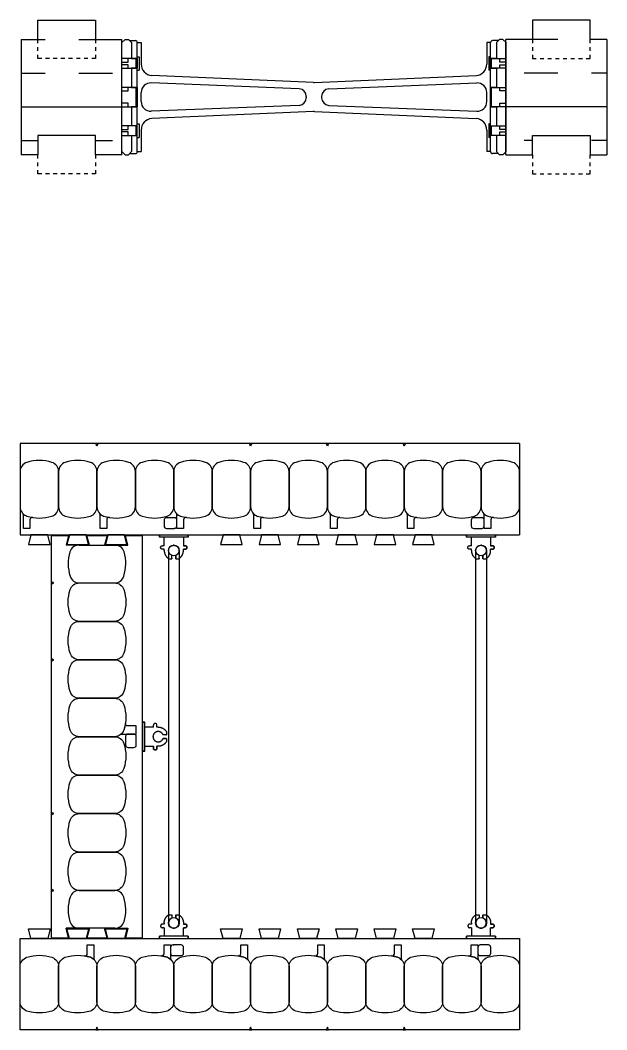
# Model space of a CAD drawing. Header units: inches. Extents: x 356.1 to 397.8, y 135.1 to 194.9.
# Drawn here: x 382.49 to 397.76, y 136.05 to 162.32 of the extents above; entities that cross this region are included whole.
import ezdxf

# ---------------------------------------------------------------- set-up
doc = ezdxf.new("R2010")
doc.units = ezdxf.units.IN
doc.header["$MEASUREMENT"] = 0
doc.linetypes.add('DASHED2', pattern=[0.375, 0.25, -0.125])
for name, color, linetype in [('HATCH', 12, 'Continuous'), ('line25', 2, 'Continuous'), ('LINE50', 5, 'Continuous'), ('LINE9', 9, 'Continuous')]:
    doc.layers.add(name, color=color, linetype=linetype)

# ---------------------------------------------------------------- blocks, each defined once
blk = doc.blocks.new('WEB_CENTRE_TOP_10')
for p, q in [((-0.141, 9.688), (-0.141, 0)), ((0.141, 9.688), (0.141, 0))]:
    blk.add_line(p, q)
for centre in [(0, 9.688), (0, 0)]:
    blk.add_circle(centre, 0.141)
blk = doc.blocks.new('RISER')
at = {"layer": 'HATCH'}
h = blk.add_hatch(dxfattribs=at)
h.set_pattern_fill('INSUL', color=256, scale=7, style=0)
h.set_pattern_definition([(0, (-42.9888, -28.9383), (0, 2.625), []), (0, (-42.9888, -28.0633), (0, 2.625), [0.875, -0.875]), (0, (-42.9888, -27.1883), (0, 2.625), [0.875, -0.875])])
h.paths.add_polyline_path([(0, 2.5), (0, 3), (-1.5, 3), (-1.5, 2.5), (-1.938, 2.5), (-1.938, -0.5), (-1.5, -0.5), (-1.5, 0), (0, 0), (0, -0.5), (0.688, -0.5), (0.688, 2.5)])
at = {"layer": 'line25'}
for p, q in [((0.688, 1.75), (0.688, 2)), ((0.688, 0.75), (0.688, 1.25)), ((0.688, 0), (0.688, 0.25)), ((0.688, -0.5), (0.688, 0))]:
    blk.add_line(p, q, dxfattribs=at)
blk.add_lwpolyline([(0.688, 0), (1.061, 0), (1.061, 0.25), (0.688, 0.25), (0.688, 0.75), (1.061, 0.75), (1.061, 1.25), (0.688, 1.25), (0.688, 1.75), (1.061, 1.75), (1.061, 2), (0.688, 2), (0.688, 2.5)], dxfattribs=at)
at = {"layer": 'LINE50'}
blk.add_line((-1.938, 2.5), (-1.938, -0.5), dxfattribs=at)
for points in [[(-1.938, 2.5), (-1.5, 2.5), (-1.5, 3), (0, 3), (0, 2.5), (0.688, 2.5)], [(0.688, -0.5), (0, -0.5), (0, 0), (-1.5, 0), (-1.5, -0.5), (-1.938, -0.5)]]:
    blk.add_lwpolyline(points, dxfattribs=at)
at = {"layer": 'LINE9', "linetype": 'DASHED2', "ltscale": 0.15}
for points in [[(0, 2.5), (0, 2.5), (0, 2), (-1.5, 2), (-1.5, 2.5), (-1.5, 2.5)], [(0, -0.5), (0, -0.5), (0, -1), (-1.5, -1), (-1.5, -0.5), (-1.5, -0.5)]]:
    blk.add_lwpolyline(points, dxfattribs=at)
at = {"layer": 'LINE9'}
for points in [[(0.688, 1.908), (0.848, 1.908), (0.848, 2)], [(0.848, 1.75), (0.848, 1.842), (0.688, 1.842)], [(0.688, 1.158), (0.848, 1.158), (0.848, 1.25)], [(0.848, 0.75), (0.848, 0.842), (0.688, 0.842)], [(0.688, 0.158), (0.848, 0.158), (0.848, 0.25)], [(0.848, 0), (0.848, 0.092), (0.688, 0.092)]]:
    blk.add_lwpolyline(points, dxfattribs=at)
blk = doc.blocks.new('Connector')
blk.add_point((0.271, 0))
at = {"layer": 'LINE9'}
for p, q in [((0, 0.375), (0, -0.375)), ((0.062, -0.375), (0.062, 0.375)), ((0.281, 0.25), (0.062, 0.25))]:
    blk.add_line(p, q, dxfattribs=at)
for points, weights in [([(0.007, 0.375), (0.004, 0.375), (0, 0.375)], [1, 0.972587069138, 0.950305488115]), ([(0.327, 0.343), (0.308, 0.343), (0.281, 0.317), (0.281, 0.297)], [1, 0.85355339, 0.85355339, 1]), ([(0.328, 0.343), (0.327, 0.343), (0.327, 0.343)], [1, 0.70710678, 1]), ([(0.375, 0.297), (0.375, 0.317), (0.348, 0.343), (0.329, 0.343)], [1, 0.85355339, 0.85355339, 1]), ([(0.406, 0.25), (0.546, 0.25), (0.619, 0.131)], [0.958404415409, 0.794674173519, 0.864651571113]), ([(0.619, 0.052), (0.612, 0.049), (0.604, 0.049)], [0.83615024178, 0.892081430621, 1]), ([(0.619, -0.131), (0.546, -0.25), (0.406, -0.25)], [0.864651574428, 0.794674169686, 0.958404415195]), ([(0.604, -0.049), (0.612, -0.049), (0.619, -0.052)], [1, 0.89208144177, 0.836150253337]), ([(0, -0.375), (0.004, -0.375), (0.007, -0.375)], [0.950305488115, 0.972587069138, 1]), ([(0.281, -0.297), (0.281, -0.317), (0.308, -0.343), (0.327, -0.343)], [1, 0.85355339, 0.85355339, 1]), ([(0.327, -0.343), (0.281, -0.343), (0.281, -0.297)], [1, 0.70710678, 1]), ([(0.329, -0.343), (0.348, -0.343), (0.375, -0.317), (0.375, -0.297)], [1, 0.85355339, 0.85355339, 1]), ([(0.375, -0.297), (0.375, -0.343), (0.329, -0.343)], [1, 0.70710678, 1])]:
    blk.add_rational_spline(points, weights, degree=2, dxfattribs=at)
for points, degree in [([(0, 0.375), (0.002, 0.375), (0.005, 0.375), (0.007, 0.375)], 3), ([(0.007, 0.375), (0.021, 0.375), (0.051, 0.375), (0.062, 0.375), (0.062, 0.375)], 3), ([(0.281, 0.25), (0.281, 0.297)], 1), ([(0.327, 0.343), (0.327, 0.343), (0.328, 0.343), (0.328, 0.343)], 3), ([(0.328, 0.343), (0.329, 0.343), (0.329, 0.343), (0.329, 0.343)], 3), ([(0.375, 0.25), (0.375, 0.297)], 1), ([(0.406, 0.25), (0.375, 0.25)], 1), ([(0.406, 0.25), (0.406, 0.25)], 1), ([(0.406, 0.25), (0.406, 0.25)], 1), ([(0.406, 0.25), (0.406, 0.25)], 1), ([(0.406, 0.25), (0.406, 0.25)], 1), ([(0.406, 0.25), (0.406, 0.25)], 1), ([(0.406, 0.25), (0.406, 0.25)], 1), ([(0.406, 0.25), (0.406, 0.25)], 1), ([(0.406, 0.25), (0.406, 0.25)], 1), ([(0.406, 0.25), (0.406, 0.25)], 1), ([(0.406, 0.25), (0.406, 0.25)], 1), ([(0.406, 0.25), (0.406, 0.25)], 1), ([(0.406, 0.25), (0.406, 0.25)], 1), ([(0.406, 0.25), (0.406, 0.25)], 1), ([(0.406, 0.25), (0.406, 0.25)], 1), ([(0.406, 0.25), (0.406, 0.25)], 1), ([(0.406, 0.25), (0.406, 0.25)], 1), ([(0.406, 0.25), (0.406, 0.25)], 1), ([(0.406, 0.25), (0.406, 0.25)], 1), ([(0.406, 0.25), (0.406, 0.25)], 1), ([(0.406, 0.25), (0.406, 0.25)], 1), ([(0.406, 0.25), (0.406, 0.25)], 1), ([(0.406, 0.25), (0.406, 0.25)], 1), ([(0.406, 0.25), (0.406, 0.25)], 1), ([(0.406, 0.25), (0.406, 0.25)], 1), ([(0.604, 0.049), (0.532, 0.049)], 1), ([(0.532, 0.049), (0.532, 0.049)], 1), ([(0.532, 0.049), (0.532, 0.049)], 1), ([(0.532, 0.049), (0.532, 0.049)], 1), ([(0.532, 0.049), (0.532, 0.049)], 1), ([(0.532, 0.049), (0.532, 0.049)], 1), ([(0.532, 0.049), (0.532, 0.049)], 1), ([(0.532, 0.049), (0.532, 0.049)], 1), ([(0.532, 0.049), (0.532, 0.049)], 1), ([(0.532, 0.049), (0.532, 0.049)], 1), ([(0.532, 0.049), (0.532, 0.049)], 1), ([(0.604, 0.049), (0.609, 0.049), (0.614, 0.05), (0.619, 0.052)], 3), ([(0.604, 0.049), (0.604, 0.049)], 1), ([(0.604, 0.049), (0.604, 0.049)], 1), ([(0.604, 0.049), (0.604, 0.049)], 1), ([(0.604, 0.049), (0.604, 0.049)], 1), ([(0.619, 0.131), (0.619, 0.052)], 1), ([(0.619, 0.131), (0.619, 0.131)], 1), ([(0.619, 0.131), (0.619, 0.131)], 1), ([(0.619, 0.131), (0.619, 0.131)], 1), ([(0.619, 0.131), (0.619, 0.131)], 1), ([(0.062, -0.25), (0.281, -0.25)], 1), ([(0.281, -0.297), (0.281, -0.25)], 1), ([(0.281, -0.25), (0.281, -0.297)], 1), ([(0.375, -0.25), (0.375, -0.297)], 1), ([(0.375, -0.297), (0.375, -0.25)], 1), ([(0.406, -0.25), (0.375, -0.25)], 1), ([(0.406, -0.25), (0.406, -0.25)], 1), ([(0.406, -0.25), (0.406, -0.25)], 1), ([(0.406, -0.25), (0.406, -0.25)], 1), ([(0.406, -0.25), (0.406, -0.25)], 1), ([(0.406, -0.25), (0.406, -0.25)], 1), ([(0.406, -0.25), (0.406, -0.25)], 1), ([(0.406, -0.25), (0.406, -0.25)], 1), ([(0.406, -0.25), (0.406, -0.25)], 1), ([(0.406, -0.25), (0.406, -0.25)], 1), ([(0.406, -0.25), (0.406, -0.25)], 1), ([(0.406, -0.25), (0.406, -0.25)], 1), ([(0.532, -0.049), (0.604, -0.049)], 1), ([(0.604, -0.049), (0.58, -0.049), (0.556, -0.049), (0.532, -0.049)], 3), ([(0.532, -0.049), (0.532, -0.049)], 1), ([(0.532, -0.049), (0.532, -0.049)], 1), ([(0.532, -0.049), (0.532, -0.049)], 1), ([(0.532, -0.049), (0.532, -0.049)], 1), ([(0.619, -0.052), (0.614, -0.05), (0.609, -0.049), (0.604, -0.049)], 3), ([(0.604, -0.049), (0.604, -0.049)], 1), ([(0.604, -0.049), (0.604, -0.049)], 1), ([(0.604, -0.049), (0.604, -0.049)], 1), ([(0.604, -0.049), (0.604, -0.049)], 1), ([(0.604, -0.049), (0.604, -0.049)], 1), ([(0.604, -0.049), (0.604, -0.049)], 1), ([(0.604, -0.049), (0.604, -0.049)], 1), ([(0.604, -0.049), (0.604, -0.049)], 1), ([(0.619, -0.052), (0.619, -0.131)], 1), ([(0.619, -0.131), (0.619, -0.131)], 1), ([(0.619, -0.131), (0.619, -0.131)], 1), ([(0.619, -0.131), (0.619, -0.131)], 1), ([(0.619, -0.131), (0.619, -0.131)], 1), ([(0.007, -0.375), (0.005, -0.375), (0.002, -0.375), (0, -0.375)], 3), ([(0.062, -0.375), (0.062, -0.375), (0.051, -0.375), (0.021, -0.375), (0.007, -0.375)], 3), ([(0.328, -0.343), (0.328, -0.343), (0.327, -0.343), (0.327, -0.343)], 3), ([(0.329, -0.343), (0.329, -0.343), (0.329, -0.343), (0.328, -0.343)], 3)]:
    blk.add_open_spline(points, degree=degree, dxfattribs=at)
for points, weights, knots in [([(0.062, 0.375), (0.062, 0.375), (0.046, 0.375), (0.03, 0.375), (0.007, 0.375)], [0.868718858569, 0.861102746415, 1, 0.861102734288, 0.868718859898], [0, 0, 0, 0.5, 0.5, 1, 1, 1]), ([(0.532, 0.049), (0.472, 0.203), (0.333, 0.113), (0.157, 0), (0.333, -0.113), (0.472, -0.203), (0.532, -0.049)], [0.899508922286, 0.599718215298, 1, 0.54226024, 1, 0.599718224335, 0.899508908749], [0, 0, 0, 0.318112, 0.318112, 0.681888, 0.681888, 1, 1, 1]), ([(0.007, -0.375), (0.03, -0.375), (0.046, -0.375), (0.062, -0.375), (0.062, -0.375)], [0.868718859319, 0.861102739573, 1, 0.861102742958, 0.868718858948], [0, 0, 0, 0.5, 0.5, 1, 1, 1])]:
    blk.add_rational_spline(points, weights, degree=2, knots=knots, dxfattribs=at)

msp = doc.modelspace()

# ---------------------------------------------------------------- linework, layer by layer
for p, q in [((386.5091, 149.0951), (386.4883, 149.0951)), ((384.0278, 139.6767), (384.9489, 139.6767)), ((386.4676, 138.2582), (386.4883, 138.2582))]:
    msp.add_line(p, q)
msp.add_arc((384.9538, 138.9423), 0.25, 270, 343.23413)
at = {"layer": 'line25'}
for p, q in [((382.4883, 148.9267), (395.4883, 148.9267)), ((383.3008, 138.4423), (383.3008, 148.911)), ((384.2895, 148.661), (383.6872, 148.661)), ((384.6872, 148.661), (385.2895, 148.661)), ((385.6758, 138.4423), (385.6758, 148.911)), ((384.2895, 138.6923), (383.6872, 138.6923)), ((384.6872, 138.6923), (385.2895, 138.6923)), ((385.2895, 138.6923), (385.2272, 138.4423)), ((382.4883, 138.4267), (395.4883, 138.4267)), ((385.2272, 138.4423), (385.6758, 138.4423))]:
    msp.add_line(p, q, dxfattribs=at)
for points in [[(382.7695, 148.9267), (382.7072, 148.6767), (383.2695, 148.6767), (383.2072, 148.9267)], [(383.7695, 148.9267), (383.7072, 148.6767), (384.2695, 148.6767), (384.2072, 148.9267)], [(384.7695, 148.9267), (384.7072, 148.6767), (385.2695, 148.6767), (385.2072, 148.9267)], [(387.7695, 148.9267), (387.7072, 148.6767), (388.2695, 148.6767), (388.2072, 148.9267)], [(388.7695, 148.9267), (388.7072, 148.6767), (389.2695, 148.6767), (389.2072, 148.9267)], [(389.7695, 148.9267), (389.7072, 148.6767), (390.2695, 148.6767), (390.2072, 148.9267)], [(390.7695, 148.9267), (390.7072, 148.6767), (391.2695, 148.6767), (391.2072, 148.9267)], [(391.7695, 148.9267), (391.7072, 148.6767), (392.2695, 148.6767), (392.2072, 148.9267)], [(392.7695, 148.9267), (392.7072, 148.6767), (393.2695, 148.6767), (393.2072, 148.9267)], [(382.7695, 138.4267), (382.7072, 138.6767), (383.2695, 138.6767), (383.2072, 138.4267)], [(383.7695, 138.4267), (383.7072, 138.6767), (384.2695, 138.6767), (384.2072, 138.4267)], [(384.7695, 138.4267), (384.7072, 138.6767), (385.2695, 138.6767), (385.2072, 138.4267)], [(387.7695, 138.4267), (387.7072, 138.6767), (388.2695, 138.6767), (388.2072, 138.4267)], [(388.7695, 138.4267), (388.7072, 138.6767), (389.2695, 138.6767), (389.2072, 138.4267)], [(389.7695, 138.4267), (389.7072, 138.6767), (390.2695, 138.6767), (390.2072, 138.4267)], [(390.7695, 138.4267), (390.7072, 138.6767), (391.2695, 138.6767), (391.2072, 138.4267)], [(391.7695, 138.4267), (391.7072, 138.6767), (392.2695, 138.6767), (392.2072, 138.4267)], [(392.7695, 138.4267), (392.7072, 138.6767), (393.2695, 138.6767), (393.2072, 138.4267)]]:
    msp.add_lwpolyline(points, close=True, dxfattribs=at)
for points in [[(383.3008, 148.911), (383.7495, 148.911), (383.6872, 148.661)], [(384.2895, 148.661), (384.2272, 148.911), (384.7495, 148.911), (384.6872, 148.661)], [(385.2895, 148.661), (385.2272, 148.911), (385.6758, 148.911)], [(383.3008, 138.4423), (383.7495, 138.4423), (383.6872, 138.6923)], [(384.2895, 138.6923), (384.2272, 138.4423), (384.7495, 138.4423), (384.6872, 138.6923)]]:
    msp.add_lwpolyline(points, dxfattribs=at)
at = {"layer": 'LINE50'}
for p, q in [((395.4883, 151.3017), (382.4883, 151.3017)), ((382.4883, 151.3017), (382.4883, 148.9267)), ((395.4883, 151.3017), (395.4883, 148.9267)), ((382.4883, 136.0517), (382.4883, 138.4267)), ((395.4883, 138.4267), (395.4883, 136.0517)), ((395.4883, 136.0517), (382.4883, 136.0517))]:
    msp.add_line(p, q, dxfattribs=at)
at = {"layer": 'LINE9'}
for p, q in [((385.1381, 161.7359), (385.2181, 161.8159)), ((385.2181, 161.8159), (385.3081, 161.8159)), ((385.3881, 161.7359), (385.3081, 161.8159)), ((394.8881, 161.7359), (394.9681, 161.8159)), ((395.0581, 161.8159), (394.9681, 161.8159)), ((395.1381, 161.7359), (395.0581, 161.8159)), ((385.1381, 158.8959), (385.1381, 161.7359)), ((385.3381, 161.7859), (385.4881, 161.7859)), ((385.3881, 161.7859), (385.4881, 161.7859)), ((385.3881, 161.7359), (385.3881, 161.3159)), ((385.5381, 158.8959), (385.5381, 161.7359)), ((385.5381, 161.7359), (385.6381, 161.7359)), ((385.5381, 161.7159), (385.5381, 161.7159)), ((385.6381, 161.7359), (385.6381, 161.175)), ((394.7381, 161.7359), (394.6381, 161.7359)), ((394.6381, 161.7359), (394.6381, 161.175)), ((394.7381, 158.8959), (394.7381, 161.7359)), ((394.7381, 161.7159), (394.7381, 161.7159)), ((394.9381, 161.7859), (394.7881, 161.7859)), ((394.8881, 161.7859), (394.7881, 161.7859)), ((394.8881, 161.7359), (394.8881, 161.3159)), ((395.1381, 158.8959), (395.1381, 161.7359)), ((385.5381, 161.3659), (385.5881, 161.3659)), ((385.5881, 161.3659), (385.5881, 161.0159)), ((394.6881, 161.3659), (394.6881, 161.0159)), ((394.7381, 161.3659), (394.6881, 161.3659)), ((385.3881, 161.0659), (385.3881, 160.5659)), ((385.5381, 161.0159), (385.5881, 161.0159)), ((394.7381, 161.0159), (394.6881, 161.0159)), ((394.8881, 161.0659), (394.8881, 160.5659)), ((390.1215, 160.6922), (385.9132, 160.876)), ((390.1547, 160.6922), (394.363, 160.876)), ((389.7547, 160.5328), (385.8979, 160.6844)), ((390.5215, 160.5328), (394.3783, 160.6844)), ((385.6381, 160.1971), (385.6381, 160.4346)), ((389.9381, 160.3335), (389.9381, 160.2983)), ((390.3381, 160.3335), (390.3381, 160.2983)), ((394.6381, 160.1971), (394.6381, 160.4346)), ((385.3881, 160.0659), (385.3881, 159.5659)), ((389.7547, 160.099), (385.8979, 159.9473)), ((390.5215, 160.099), (394.3783, 159.9473)), ((394.8881, 160.0659), (394.8881, 159.5659)), ((390.1215, 159.9395), (385.9132, 159.7557)), ((390.1547, 159.9395), (394.363, 159.7557)), ((385.5381, 159.6159), (385.5881, 159.6159)), ((385.5881, 159.6159), (385.5881, 159.2659)), ((385.6381, 159.4567), (385.6381, 158.8959)), ((394.6381, 159.4567), (394.6381, 158.8959)), ((394.7381, 159.6159), (394.6881, 159.6159)), ((394.6881, 159.6159), (394.6881, 159.2659)), ((385.3881, 159.3159), (385.3881, 158.8959)), ((385.5381, 159.2659), (385.5881, 159.2659)), ((394.7381, 159.2659), (394.6881, 159.2659)), ((394.8881, 159.3159), (394.8881, 158.8959)), ((385.1381, 158.8959), (385.2181, 158.8159)), ((385.2181, 158.8159), (385.3081, 158.8159)), ((385.3881, 158.8959), (385.3081, 158.8159)), ((385.3381, 158.8459), (385.4881, 158.8459)), ((385.3881, 158.8459), (385.4881, 158.8459)), ((385.5381, 158.8959), (385.6381, 158.8959)), ((394.7381, 158.8959), (394.6381, 158.8959)), ((394.8881, 158.8459), (394.7881, 158.8459)), ((394.9381, 158.8459), (394.7881, 158.8459)), ((394.8881, 158.8959), (394.9681, 158.8159)), ((395.0581, 158.8159), (394.9681, 158.8159)), ((395.1381, 158.8959), (395.0581, 158.8159)), ((384.0229, 148.661), (384.9538, 148.661)), ((384.9538, 138.6923), (384.0229, 138.6923))]:
    msp.add_line(p, q, dxfattribs=at)
at = {"layer": 'LINE9', "linetype": 'DASHED2', "ltscale": 0.15}
for points in [[(384.4506, 161.8159), (384.4506, 161.8159), (384.4506, 161.3159), (382.9506, 161.3159), (382.9506, 161.8159), (382.9506, 161.8159)], [(395.8256, 161.8159), (395.8256, 161.8159), (395.8256, 161.3159), (397.3256, 161.3159), (397.3256, 161.8159), (397.3256, 161.8159)], [(384.4506, 158.8159), (384.4506, 158.8159), (384.4506, 158.3159), (382.9506, 158.3159), (382.9506, 158.8159), (382.9506, 158.8159)], [(395.8256, 158.8159), (395.8256, 158.8159), (395.8256, 158.3159), (397.3256, 158.3159), (397.3256, 158.8159), (397.3256, 158.8159)]]:
    msp.add_lwpolyline(points, dxfattribs=at)
at = {"layer": 'LINE9'}
for points in [[(385.3881, 161.3159), (385.5381, 161.3159), (385.5381, 161.0659), (385.3881, 161.0659)], [(394.8881, 161.3159), (394.7381, 161.3159), (394.7381, 161.0659), (394.8881, 161.0659)], [(385.3881, 160.5659), (385.3881, 160.5659), (385.5381, 160.5659), (385.5381, 160.0659), (385.3881, 160.0659)], [(394.8881, 160.5659), (394.8881, 160.5659), (394.7381, 160.5659), (394.7381, 160.0659), (394.8881, 160.0659)], [(385.3881, 159.3159), (385.5381, 159.3159), (385.5381, 159.5659), (385.3881, 159.5659)], [(394.8881, 159.3159), (394.7381, 159.3159), (394.7381, 159.5659), (394.8881, 159.5659)]]:
    msp.add_lwpolyline(points, dxfattribs=at)
for points in [[(384.5196, 151.3017), (384.4883, 151.2372), (384.4571, 151.3017)], [(388.5196, 151.3017), (388.4883, 151.2372), (388.4571, 151.3017)], [(390.5196, 151.3017), (390.4883, 151.2372), (390.4571, 151.3017)], [(392.5196, 151.3017), (392.4883, 151.2372), (392.4571, 151.3017)], [(383.3008, 147.6454), (383.3653, 147.6767), (383.3008, 147.7079)], [(383.3008, 145.6454), (383.3653, 145.6767), (383.3008, 145.7079)], [(383.3008, 141.6454), (383.3653, 141.6767), (383.3008, 141.7079)], [(383.3008, 139.6454), (383.3653, 139.6767), (383.3008, 139.7079)], [(384.5196, 136.0517), (384.4883, 136.1162), (384.4571, 136.0517)], [(388.5196, 136.0517), (388.4883, 136.1162), (388.4571, 136.0517)], [(390.5196, 136.0517), (390.4883, 136.1162), (390.4571, 136.0517)], [(392.5196, 136.0517), (392.4883, 136.1162), (392.4571, 136.0517)]]:
    msp.add_lwpolyline(points, close=True, dxfattribs=at)
for points in [[(382.6614, 149.4157, 0.1576708), (383.3153, 149.4157, 0.3253046), (383.4883, 149.6536), (383.4883, 150.5748, 0.3253046), (383.3153, 150.8126, 0.1576708), (382.6614, 150.8126, 0.3253046), (382.4883, 150.5748), (382.4883, 149.6536, 0.3253046)], [(383.6614, 149.4157, 0.1576708), (384.3153, 149.4157, 0.3253046), (384.4883, 149.6536), (384.4883, 150.5748, 0.3253046), (384.3153, 150.8126, 0.1576708), (383.6614, 150.8126, 0.3253046), (383.4883, 150.5748), (383.4883, 149.6536, 0.3253046)], [(384.6614, 149.4157, 0.1576708), (385.3153, 149.4157, 0.3253046), (385.4883, 149.6536), (385.4883, 150.5748, 0.3253046), (385.3153, 150.8126, 0.1576708), (384.6614, 150.8126, 0.3253046), (384.4883, 150.5748), (384.4883, 149.6536, 0.3253046)], [(385.6614, 149.4157, 0.1576708), (386.3153, 149.4157, 0.3253046), (386.4883, 149.6536), (386.4883, 150.5748, 0.3253046), (386.3153, 150.8126, 0.1576708), (385.6614, 150.8126, 0.3253046), (385.4883, 150.5748), (385.4883, 149.6536, 0.3253046)], [(386.6614, 149.4157, 0.1576708), (387.3153, 149.4157, 0.3253046), (387.4883, 149.6536), (387.4883, 150.5748, 0.3253046), (387.3153, 150.8126, 0.1576708), (386.6614, 150.8126, 0.3253046), (386.4883, 150.5748), (386.4883, 149.6536, 0.3253046)], [(387.6614, 149.4157, 0.1576708), (388.3153, 149.4157, 0.3253046), (388.4883, 149.6536), (388.4883, 150.5748, 0.3253046), (388.3153, 150.8126, 0.1576708), (387.6614, 150.8126, 0.3253046), (387.4883, 150.5748), (387.4883, 149.6536, 0.3253046)], [(388.6614, 149.4157, 0.1576708), (389.3153, 149.4157, 0.3253046), (389.4883, 149.6536), (389.4883, 150.5748, 0.3253046), (389.3153, 150.8126, 0.1576708), (388.6614, 150.8126, 0.3253046), (388.4883, 150.5748), (388.4883, 149.6536, 0.3253046)], [(389.6614, 149.4157, 0.1576708), (390.3153, 149.4157, 0.3253046), (390.4883, 149.6536), (390.4883, 150.5748, 0.3253046), (390.3153, 150.8126, 0.1576708), (389.6614, 150.8126, 0.3253046), (389.4883, 150.5748), (389.4883, 149.6536, 0.3253046)], [(390.6614, 149.4157, 0.1576708), (391.3153, 149.4157, 0.3253046), (391.4883, 149.6536), (391.4883, 150.5748, 0.3253046), (391.3153, 150.8126, 0.1576708), (390.6614, 150.8126, 0.3253046), (390.4883, 150.5748), (390.4883, 149.6536, 0.3253046)], [(391.6614, 149.4157, 0.1576708), (392.3153, 149.4157, 0.3253046), (392.4883, 149.6536), (392.4883, 150.5748, 0.3253046), (392.3153, 150.8126, 0.1576708), (391.6614, 150.8126, 0.3253046), (391.4883, 150.5748), (391.4883, 149.6536, 0.3253046)], [(392.6614, 149.4157, 0.1576708), (393.3153, 149.4157, 0.3253046), (393.4883, 149.6536), (393.4883, 150.5748, 0.3253046), (393.3153, 150.8126, 0.1576708), (392.6614, 150.8126, 0.3253046), (392.4883, 150.5748), (392.4883, 149.6536, 0.3253046)], [(393.6614, 149.4157, 0.1576708), (394.3153, 149.4157, 0.3253046), (394.4883, 149.6536), (394.4883, 150.5748, 0.3253046), (394.3153, 150.8126, 0.1576708), (393.6614, 150.8126, 0.3253046), (393.4883, 150.5748), (393.4883, 149.6536, 0.3253046)], [(394.6614, 149.4157, 0.1576708), (395.3153, 149.4157, 0.3253046), (395.4883, 149.6536), (395.4883, 150.5748, 0.3253046), (395.3153, 150.8126, 0.1576708), (394.6614, 150.8126, 0.3253046), (394.4883, 150.5748), (394.4883, 149.6536, 0.3253046)], [(382.6614, 149.4157, 0.0372667), (382.8151, 149.3784, 0.4630356), (382.7424, 149.3167), (382.7424, 149.0951), (382.5716, 149.0951), (382.5716, 149.4412, 0.1890024), (382.5549, 149.4837, 0.1284074)], [(384.6614, 149.4157, 0.0372667), (384.8151, 149.3784, 0.4630356), (384.7424, 149.3167), (384.7424, 149.0951), (384.5716, 149.0951), (384.5716, 149.4412, 0.1890024), (384.5549, 149.4837, 0.1284074)], [(386.6614, 149.4157, 0.0372667), (386.8151, 149.3784, 0.4630356), (386.7424, 149.3167), (386.7424, 149.0951), (386.5716, 149.0951), (386.5716, 149.4412, 0.1890024), (386.5549, 149.4837, 0.1284074)], [(388.6614, 149.4157, 0.0372667), (388.8151, 149.3784, 0.4630356), (388.7424, 149.3167), (388.7424, 149.0951), (388.5716, 149.0951), (388.5716, 149.4412, 0.1890024), (388.5549, 149.4837, 0.1284074)], [(390.6614, 149.4157, 0.0372667), (390.8151, 149.3784, 0.4630356), (390.7424, 149.3167), (390.7424, 149.0951), (390.5716, 149.0951), (390.5716, 149.4412, 0.1890024), (390.5549, 149.4837, 0.1284074)], [(392.6614, 149.4157, 0.0372667), (392.8151, 149.3784, 0.4630356), (392.7424, 149.3167), (392.7424, 149.0951), (392.5716, 149.0951), (392.5716, 149.4412, 0.1890024), (392.5549, 149.4837, 0.1284074)], [(394.6614, 149.4157, 0.0372667), (394.8151, 149.3784, 0.4630356), (394.7424, 149.3167), (394.7424, 149.0951), (394.5716, 149.0951), (394.5716, 149.4412, 0.1890024), (394.5549, 149.4837, 0.1284074)], [(386.2968, 149.0951), (386.5091, 149.0951, 0.4142136), (386.5716, 149.1576), (386.5716, 149.3101, 0.4142136), (386.5091, 149.3726), (386.2968, 149.3726, 0.4142136), (386.2343, 149.3101), (386.2343, 149.1576, 0.4142136)], [(394.2968, 149.0951), (394.5091, 149.0951, 0.4142136), (394.5716, 149.1576), (394.5716, 149.3101, 0.4142136), (394.5091, 149.3726), (394.2968, 149.3726, 0.4142136), (394.2343, 149.3101), (394.2343, 149.1576, 0.4142136)], [(385.1868, 147.5036, -0.1576708), (385.1868, 146.8497, -0.3253046), (384.9489, 146.6767), (384.0278, 146.6767, -0.3253046), (383.7899, 146.8497, -0.1576708), (383.7899, 147.5036, -0.3253046), (384.0278, 147.6767), (384.9489, 147.6767, -0.3253046)], [(385.1868, 146.5036, -0.1576708), (385.1868, 145.8497, -0.3253046), (384.9489, 145.6767), (384.0278, 145.6767, -0.3253046), (383.7899, 145.8497, -0.1576708), (383.7899, 146.5036, -0.3253046), (384.0278, 146.6767), (384.9489, 146.6767, -0.3253046)], [(385.1868, 145.5036, -0.1576708), (385.1868, 144.8497, -0.3253046), (384.9489, 144.6767), (384.0278, 144.6767, -0.3253046), (383.7899, 144.8497, -0.1576708), (383.7899, 145.5036, -0.3253046), (384.0278, 145.6767), (384.9489, 145.6767, -0.3253046)], [(385.1868, 144.5036, -0.1576708), (385.1868, 143.8497, -0.3253046), (384.9489, 143.6767), (384.0278, 143.6767, -0.3253046), (383.7899, 143.8497, -0.1576708), (383.7899, 144.5036, -0.3253046), (384.0278, 144.6767), (384.9489, 144.6767, -0.3253046)], [(385.1868, 143.8497, -0.149688), (385.1029, 143.7297, -0.1674622), (385.1411, 143.7429), (385.5112, 143.7429), (385.5112, 143.9571), (385.2893, 143.9571, -0.4560219), (385.2279, 144.0278, -0.0430669)], [(385.1868, 143.5036, -0.1576708), (385.1868, 142.8497, -0.3253046), (384.9489, 142.6767), (384.0278, 142.6767, -0.3253046), (383.7899, 142.8497, -0.1576708), (383.7899, 143.5036, -0.3253046), (384.0278, 143.6767), (384.9489, 143.6767, -0.3253046)], [(385.4492, 143.7429), (385.2954, 143.7429, 0.4142136), (385.2333, 143.6809), (385.2333, 143.4583, 0.4142136), (385.2954, 143.3963), (385.4492, 143.3963, 0.4142136), (385.5112, 143.4583), (385.5112, 143.6809, 0.4142136)], [(385.1868, 142.5036, -0.1576708), (385.1868, 141.8497, -0.3253046), (384.9489, 141.6767), (384.0278, 141.6767, -0.3253046), (383.7899, 141.8497, -0.1576708), (383.7899, 142.5036, -0.3253046), (384.0278, 142.6767), (384.9489, 142.6767, -0.3253046)], [(385.1868, 141.5036, -0.1576708), (385.1868, 140.8497, -0.3253046), (384.9489, 140.6767), (384.0278, 140.6767, -0.3253046), (383.7899, 140.8497, -0.1576708), (383.7899, 141.5036, -0.3253046), (384.0278, 141.6767), (384.9489, 141.6767, -0.3253046)], [(385.1868, 140.5036, -0.1576708), (385.1868, 139.8497, -0.3253046), (384.9489, 139.6767), (384.0278, 139.6767, -0.3253046), (383.7899, 139.8497, -0.1576708), (383.7899, 140.5036, -0.3253046), (384.0278, 140.6767), (384.9489, 140.6767, -0.3253046)], [(384.3153, 137.9376, 0.0372667), (384.1616, 137.975, 0.4630356), (384.2343, 138.0366), (384.2343, 138.2582), (384.4051, 138.2582), (384.4051, 137.9121, 0.1890024), (384.4217, 137.8696, 0.1284074)], [(386.3153, 137.9376, 0.0372667), (386.1616, 137.975, 0.4630356), (386.2343, 138.0366), (386.2343, 138.2582), (386.4051, 138.2582), (386.4051, 137.9121, 0.1890024), (386.4217, 137.8696, 0.1284074)], [(386.4051, 138.0432, 0.4142136), (386.4676, 137.9807), (386.6799, 137.9807, 0.4142136), (386.7424, 138.0432), (386.7424, 138.1957, 0.4142136), (386.6799, 138.2582), (386.4676, 138.2582, 0.4142136), (386.4051, 138.1957)], [(388.3153, 137.9376, 0.0372667), (388.1616, 137.975, 0.4630356), (388.2343, 138.0366), (388.2343, 138.2582), (388.4051, 138.2582), (388.4051, 137.9121, 0.1890024), (388.4217, 137.8696, 0.1284074)], [(390.3153, 137.9376, 0.0372667), (390.1616, 137.975, 0.4630356), (390.2343, 138.0366), (390.2343, 138.2582), (390.4051, 138.2582), (390.4051, 137.9121, 0.1890024), (390.4217, 137.8696, 0.1284074)], [(392.3153, 137.9376, 0.0372667), (392.1616, 137.975, 0.4630356), (392.2343, 138.0366), (392.2343, 138.2582), (392.4051, 138.2582), (392.4051, 137.9121, 0.1890024), (392.4217, 137.8696, 0.1284074)], [(394.3153, 137.9376, 0.0372667), (394.1616, 137.975, 0.4630356), (394.2343, 138.0366), (394.2343, 138.2582), (394.4051, 138.2582), (394.4051, 137.9121, 0.1890024), (394.4217, 137.8696, 0.1284074)], [(394.4051, 138.0432, 0.4142136), (394.4676, 137.9807), (394.6799, 137.9807, 0.4142136), (394.7424, 138.0432), (394.7424, 138.1957, 0.4142136), (394.6799, 138.2582), (394.4676, 138.2582, 0.4142136), (394.4051, 138.1957)], [(382.6614, 137.9376, -0.1576708), (383.3153, 137.9376, -0.3253046), (383.4883, 137.6998), (383.4883, 136.7786, -0.3253046), (383.3153, 136.5407, -0.1576708), (382.6614, 136.5407, -0.3253046), (382.4883, 136.7786), (382.4883, 137.6998, -0.3253046)], [(383.6614, 137.9376, -0.1576708), (384.3153, 137.9376, -0.3253046), (384.4883, 137.6998), (384.4883, 136.7786, -0.3253046), (384.3153, 136.5407, -0.1576708), (383.6614, 136.5407, -0.3253046), (383.4883, 136.7786), (383.4883, 137.6998, -0.3253046)], [(384.6614, 137.9376, -0.1576708), (385.3153, 137.9376, -0.3253046), (385.4883, 137.6998), (385.4883, 136.7786, -0.3253046), (385.3153, 136.5407, -0.1576708), (384.6614, 136.5407, -0.3253046), (384.4883, 136.7786), (384.4883, 137.6998, -0.3253046)], [(385.6614, 137.9376, -0.1576708), (386.3153, 137.9376, -0.3253046), (386.4883, 137.6998), (386.4883, 136.7786, -0.3253046), (386.3153, 136.5407, -0.1576708), (385.6614, 136.5407, -0.3253046), (385.4883, 136.7786), (385.4883, 137.6998, -0.3253046)], [(386.6614, 137.9376, -0.1576708), (387.3153, 137.9376, -0.3253046), (387.4883, 137.6998), (387.4883, 136.7786, -0.3253046), (387.3153, 136.5407, -0.1576708), (386.6614, 136.5407, -0.3253046), (386.4883, 136.7786), (386.4883, 137.6998, -0.3253046)], [(387.6614, 137.9376, -0.1576708), (388.3153, 137.9376, -0.3253046), (388.4883, 137.6998), (388.4883, 136.7786, -0.3253046), (388.3153, 136.5407, -0.1576708), (387.6614, 136.5407, -0.3253046), (387.4883, 136.7786), (387.4883, 137.6998, -0.3253046)], [(388.6614, 137.9376, -0.1576708), (389.3153, 137.9376, -0.3253046), (389.4883, 137.6998), (389.4883, 136.7786, -0.3253046), (389.3153, 136.5407, -0.1576708), (388.6614, 136.5407, -0.3253046), (388.4883, 136.7786), (388.4883, 137.6998, -0.3253046)], [(389.6614, 137.9376, -0.1576708), (390.3153, 137.9376, -0.3253046), (390.4883, 137.6998), (390.4883, 136.7786, -0.3253046), (390.3153, 136.5407, -0.1576708), (389.6614, 136.5407, -0.3253046), (389.4883, 136.7786), (389.4883, 137.6998, -0.3253046)], [(390.6614, 137.9376, -0.1576708), (391.3153, 137.9376, -0.3253046), (391.4883, 137.6998), (391.4883, 136.7786, -0.3253046), (391.3153, 136.5407, -0.1576708), (390.6614, 136.5407, -0.3253046), (390.4883, 136.7786), (390.4883, 137.6998, -0.3253046)], [(391.6614, 137.9376, -0.1576708), (392.3153, 137.9376, -0.3253046), (392.4883, 137.6998), (392.4883, 136.7786, -0.3253046), (392.3153, 136.5407, -0.1576708), (391.6614, 136.5407, -0.3253046), (391.4883, 136.7786), (391.4883, 137.6998, -0.3253046)], [(392.6614, 137.9376, -0.1576708), (393.3153, 137.9376, -0.3253046), (393.4883, 137.6998), (393.4883, 136.7786, -0.3253046), (393.3153, 136.5407, -0.1576708), (392.6614, 136.5407, -0.3253046), (392.4883, 136.7786), (392.4883, 137.6998, -0.3253046)], [(393.6614, 137.9376, -0.1576708), (394.3153, 137.9376, -0.3253046), (394.4883, 137.6998), (394.4883, 136.7786, -0.3253046), (394.3153, 136.5407, -0.1576708), (393.6614, 136.5407, -0.3253046), (393.4883, 136.7786), (393.4883, 137.6998, -0.3253046)], [(394.6614, 137.9376, -0.1576708), (395.3153, 137.9376, -0.3253046), (395.4883, 137.6998), (395.4883, 136.7786, -0.3253046), (395.3153, 136.5407, -0.1576708), (394.6614, 136.5407, -0.3253046), (394.4883, 136.7786), (394.4883, 137.6998, -0.3253046)]]:
    msp.add_lwpolyline(points, format="xyb", close=True, dxfattribs=at)
for centre, radius, start, end in [((385.4881, 161.7359), 0.05, 0, 90), ((394.7881, 161.7359), 0.05, 90, 180), ((385.9381, 161.175), 0.3, 180, 265.24257), ((394.3381, 161.175), 0.3, 274.75743, 0), ((385.8881, 160.4346), 0.25, 87.74794, 180), ((389.7381, 160.3335), 0.2, 0, 85.24257), ((390.1381, 160.8916), 0.2, 265.24257, 270), ((390.1381, 160.8916), 0.2, 270, 274.75743), ((390.5381, 160.3335), 0.2, 94.75743, 180), ((394.3881, 160.4346), 0.25, 0, 92.25206), ((389.7381, 160.2983), 0.2, 274.75743, 0), ((390.5381, 160.2983), 0.2, 180, 265.24257), ((385.8881, 160.1971), 0.25, 180, 272.25206), ((394.3881, 160.1971), 0.25, 267.74794, 0), ((385.9381, 159.4567), 0.3, 94.75743, 180), ((390.1381, 159.7402), 0.2, 90, 94.75743), ((390.1381, 159.7402), 0.2, 85.24257, 90), ((394.3381, 159.4567), 0.3, 0, 85.24257), ((385.4881, 158.8959), 0.05, 270, 0), ((394.7881, 158.8959), 0.05, 180, 270), ((384.0229, 148.411), 0.25, 90, 163.23413), ((384.9538, 148.411), 0.25, 16.76587, 90), ((384.8008, 148.1767), 1.0625, 163.23413, 197.92021), ((384.1758, 148.1767), 1.0625, 342.07979, 16.76587), ((384.0278, 147.9267), 0.25, 197.92021, 270), ((384.9489, 147.9267), 0.25, 270, 342.07979), ((384.8008, 139.1767), 1.0625, 162.07979, 196.76587), ((384.0278, 139.4267), 0.25, 90, 162.07979), ((384.9489, 139.4267), 0.25, 17.92021, 90), ((384.1758, 139.1767), 1.0625, 343.23413, 17.92021), ((384.0229, 138.9423), 0.25, 196.76587, 270)]:
    msp.add_arc(centre, radius, start, end, dxfattribs=at)

# ---------------------------------------------------------------- block references
for name, p in [('RISER', (384.4506, 159.3159)), ('Connector', (385.6758, 143.6767))]:
    msp.add_blockref(name, p)
at = {"xscale": -1}
msp.add_blockref('RISER', (395.8256, 159.3159), dxfattribs=at)
at = {"xscale": -1, "rotation": 90}
for p in [(386.4883, 148.9267), (394.4883, 148.9267)]:
    msp.add_blockref('Connector', p, dxfattribs=at)
at = {"rotation": 90}
for p in [(386.4883, 138.4267), (394.4883, 138.4267)]:
    msp.add_blockref('Connector', p, dxfattribs=at)
at = {"layer": 'LINE9'}
for p in [(386.4883, 138.8327), (394.4883, 138.8327)]:
    msp.add_blockref('WEB_CENTRE_TOP_10', p, dxfattribs=at)

doc.saveas('drawing.dxf')
